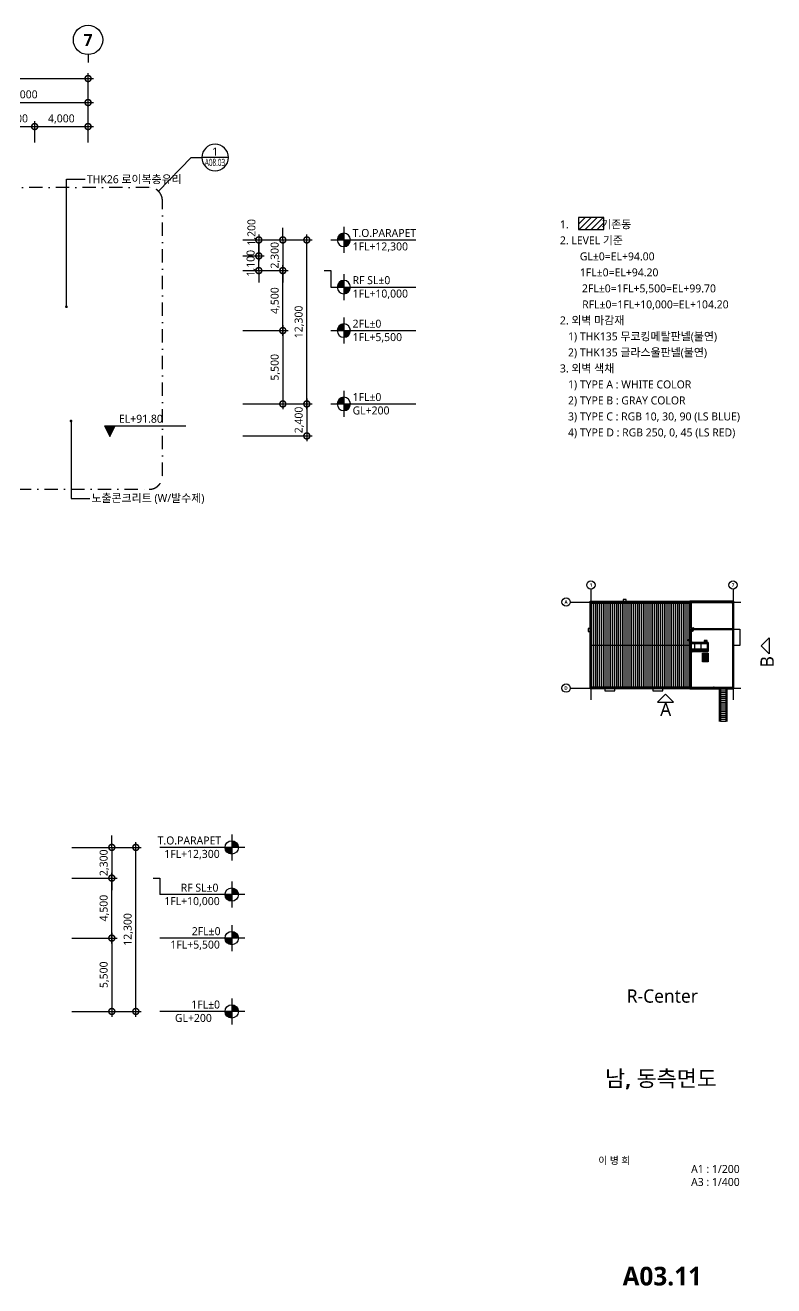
# Model space of a CAD drawing. Header units: millimetres. Extents: x 13413 to 329391, y 5875 to 100395.
# Drawn here: x 107541 to 163654, y 5875 to 100395 of the extents above; entities that cross this region are included whole.
import ezdxf
from ezdxf.enums import TextEntityAlignment as Align
from ezdxf.xclip import XClip

# ---------------------------------------------------------------- set-up
doc = ezdxf.new("R2010")
doc.units = ezdxf.units.MM
doc.header["$LTSCALE"] = 200
doc.header["$XCLIPFRAME"] = 0
for name, pattern in [('CEN-GAUN', [32.2, 30, -1, 0.2, -1]), ('DASHDOT-GAUN', [10, 5, -2.5, 0, -2.5]), ('HIDD', [1.05, 0.6, -0.45]), ('XR01-B21-EA-1-P$0$HID', [2.3, 1.5, -0.8])]:
    doc.linetypes.add(name, pattern=pattern)
doc.layers.get('DEFPOINTS').update_dxf_attribs({"color": 137})
for name, color, linetype in [('3TXT', 3, 'Continuous'), ('CAGE_LADDER', 8, 'Continuous'), ('DIM', 7, 'Continuous'), ('ELE-3', 3, 'Continuous'), ('ELE-4', 4, 'Continuous'), ('ELE-5', 5, 'Continuous'), ('ELE-6', 6, 'Continuous'), ('ELE-7', 7, 'Continuous'), ('ELE-8', 8, 'Continuous'), ('ELE-9', 9, 'Continuous'), ('HAT', 8, 'Continuous'), ('R.D', 6, 'Continuous'), ('SYM', 6, 'Continuous'), ('SYM-BUB', 3, 'Continuous'), ('SYM-LEAD', 6, 'Continuous'), ('SYM-LEVEL', 7, 'Continuous'), ('TEXT', 3, 'Continuous'), ('XR-ELEV$0$TEXT', 3, 'Continuous'), ('XR-SHEET$0$TITLE', 7, 'Continuous'), ('XR-SHEET$1$SHT', 5, 'Continuous'), ('XR-SHEET$1$TEXT', 3, 'Continuous')]:
    doc.layers.add(name, color=color, linetype=linetype)
doc.layers.add('CEN', color=1, linetype='CEN-GAUN', plot=False)
doc.styles.add('$0$스타일1', font='malgun.ttf')
doc.styles.add('XR-ELEV$0$스타일1', font='malgun.ttf')
doc.styles.add('XR-SHEET$0$굴림체(옥산)', font='malgun.ttf')
doc.styles.add('맑은고딕B', font='malgunbd.ttf')
doc.styles.add('스타일1', font='malgun.ttf')
doc.dimstyles.new('CJA', dxfattribs={"dimscale": 300, "dimtxt": 2.7, "dimasz": 1, "dimexe": 2, "dimexo": 3, "dimgap": 1, "dimtad": 1, "dimdec": 0, "dimzin": 1, "dimdsep": 46, "dimlunit": 6, "dimtxsty": '$0$스타일1', "dimblk": 'CJDOT', "dimcen": 0.09, "dimdle": 1, "dimclrd": 256, "dimclre": 256, "dimclrt": 3, "dimadec": 0, "dimazin": 0, "dimtfac": 1, "dimtdec": 0, "dimtix": 1, "dimtmove": 2, "dimatfit": 3, "dimldrblk": 'CJDOT', "dimfxl": 1, "dimtolj": 1, "dimtzin": 1, "dimarcsym": 0})
doc.dimstyles.new('DIM-QD 1', dxfattribs={"dimtxt": 3, "dimasz": 1.5, "dimexe": 1, "dimexo": 0, "dimgap": 1, "dimtad": 1, "dimdec": 3, "dimdsep": 46, "dimlunit": 6, "dimtxsty": '$0$스타일1', "dimblk1": 'ARCHTICK', "dimblk2": 'ARCHTICK', "dimsah": 1, "dimcen": 0, "dimclrd": 256, "dimclre": 256, "dimclrt": 3, "dimazin": 2, "dimtfac": 1, "dimtdec": 3, "dimtix": 1, "dimtmove": 2, "dimatfit": 3, "dimldrblk": 'ARCHTICK', "dimfxl": 1, "dimtolj": 1, "dimtzin": 0, "dimarcsym": 0})

# ---------------------------------------------------------------- blocks, each defined once
blk = doc.blocks.new('XR-SHEET$0$TITLE')
at = {"layer": 'XR-SHEET$0$TITLE', "true_color": 0x000000, "style": 'XR-SHEET$0$굴림체(옥산)'}
for tag, height, p in [('동명칭', 6, (776.77, -457.26)), ('SCALE-A1', 3, (797.5, -522)), ('SCALE-A3', 3, (797.5, -527)), ('DATA', 3, (797.5, -540))]:
    blk.add_attdef(tag, text='', height=height, dxfattribs=at).set_placement(p, align=Align.MIDDLE)
for tag, height, p in [('TITLE1', 6, (776.5, -479.4)), ('TITLE4', 6, (776.5, -484.39)), ('TITLE2', 6, (776.5, -489)), ('TITLE5', 6, (776.5, -493.99)), ('TITLE3', 6, (776.5, -498.7)), ('NAME-1', 3, (760.16, -517.5)), ('NAME-2', 3, (760.16, -526.5)), ('A0.00', 7, (776.5, -561))]:
    blk.add_attdef(tag, text='', height=height, dxfattribs=at).set_placement(p, align=Align.MIDDLE_CENTER)
blk = doc.blocks.new('_DotSmall')
at = {"color": 0, "linetype": 'ByBlock', "const_width": 0.5}
blk.add_lwpolyline([(-0.0625, 0, 1), (0.0625, 0, 1)], format="xyb", close=True, dxfattribs=at)
blk = doc.blocks.new('*D12')
at = {"layer": 'DEFPOINTS', "color": 0, "transparency": 16777216}
for p in [(112250, 96395), (41250, 90995), (112250, 90995)]:
    blk.add_point(p, dxfattribs=at)
at = {"layer": 'DIM', "color": 7, "lineweight": -2, "transparency": 16777216}
for p, q in [((41250, 91595), (41250, 96795)), ((112250, 91595), (112250, 96795)), ((40850, 96395), (112650, 96395))]:
    blk.add_line(p, q, dxfattribs=at)
at = {"layer": 'DIM', "color": 7, "lineweight": -2, "transparency": 16777216, "xscale": 900, "yscale": 900, "zscale": 900, "rotation": 180}
blk.add_blockref('_DotSmall', (41250, 96395), dxfattribs=at)
at = {"layer": 'DIM', "color": 7, "lineweight": -2, "transparency": 16777216, "xscale": 900, "yscale": 900, "zscale": 900}
blk.add_blockref('_DotSmall', (112250, 96395), dxfattribs=at)
at = {"layer": 'DIM', "color": 3, "transparency": 16777216, "insert": (75750, 96957), "char_height": 600, "attachment_point": 5, "style": '스타일1'}
blk.add_mtext('\\A1;71,000', dxfattribs=at)
blk = doc.blocks.new('CJDOT')
blk.add_line((-2, 0), (2, 0))
at = {"const_width": 0.5}
blk.add_lwpolyline([(-0.25, 0, 1), (0.25, 0, 1)], format="xyb", close=True, dxfattribs=at)
blk = doc.blocks.new('*D16')
at = {"layer": 'DEFPOINTS', "color": 0, "transparency": 16777216}
for p in [(112250, 94595), (102250, 90995), (112250, 90995)]:
    blk.add_point(p, dxfattribs=at)
at = {"layer": 'DIM', "color": 7, "lineweight": -2, "transparency": 16777216}
for p, q in [((101850, 94595), (112650, 94595)), ((102250, 91595), (102250, 94995)), ((112250, 91595), (112250, 94995))]:
    blk.add_line(p, q, dxfattribs=at)
at = {"layer": 'DIM', "color": 7, "lineweight": -2, "transparency": 16777216, "xscale": 900, "yscale": 900, "zscale": 900, "rotation": 180}
blk.add_blockref('_DotSmall', (102250, 94595), dxfattribs=at)
at = {"layer": 'DIM', "color": 7, "lineweight": -2, "transparency": 16777216, "xscale": 900, "yscale": 900, "zscale": 900}
blk.add_blockref('_DotSmall', (112250, 94595), dxfattribs=at)
at = {"layer": 'DIM', "color": 3, "transparency": 16777216, "insert": (107250, 95157), "char_height": 600, "attachment_point": 5, "style": '스타일1'}
blk.add_mtext('\\A1;10,000', dxfattribs=at)
blk = doc.blocks.new('NEW_BUB')
at = {"layer": 'SYM-BUB', "color": 6}
blk.add_line((0, 3), (0, 0), dxfattribs=at)
blk.add_circle((0, 8.5), 5.5, dxfattribs=at)
at = {"layer": 'SYM-BUB', "color": 3, "style": '맑은고딕B'}
blk.add_attdef('X', text='', height=4.5, dxfattribs=at).set_placement((0, 8.5), align=Align.MIDDLE)
blk = doc.blocks.new('*D26')
at = {"layer": 'DEFPOINTS', "color": 0, "transparency": 16777216}
for p in [(123250, 84295), (128650, 84295), (123250, 71995)]:
    blk.add_point(p, dxfattribs=at)
at = {"layer": 'DIM', "color": 7, "lineweight": -2, "transparency": 16777216}
for p, q in [((123850, 84295), (129050, 84295)), ((128650, 71595), (128650, 84695)), ((123850, 71995), (129050, 71995))]:
    blk.add_line(p, q, dxfattribs=at)
at = {"layer": 'DIM', "color": 7, "lineweight": -2, "transparency": 16777216, "xscale": 900, "yscale": 900, "zscale": 900}
for p, rotation in [((128650, 84295), 90), ((128650, 71995), 270)]:
    blk.add_blockref('_DotSmall', p, dxfattribs=dict(at, rotation=rotation))
at = {"layer": 'DIM', "color": 3, "transparency": 16777216, "insert": (128088, 78145), "char_height": 600, "attachment_point": 5, "rotation": 90, "style": '$0$스타일1'}
blk.add_mtext('\\A1;12,300', dxfattribs=at)
blk = doc.blocks.new('*D27')
at = {"layer": 'DEFPOINTS', "color": 0, "transparency": 16777216}
for p in [(123250, 77495), (123250, 71995), (126850, 71995)]:
    blk.add_point(p, dxfattribs=at)
at = {"layer": 'DIM', "color": 7, "lineweight": -2, "transparency": 16777216}
for p, q in [((126850, 77895), (126850, 71595)), ((123850, 77495), (127250, 77495)), ((123850, 71995), (127250, 71995))]:
    blk.add_line(p, q, dxfattribs=at)
at = {"layer": 'DIM', "color": 7, "lineweight": -2, "transparency": 16777216, "xscale": 900, "yscale": 900, "zscale": 900}
for p, rotation in [((126850, 77495), 90), ((126850, 71995), 270)]:
    blk.add_blockref('_DotSmall', p, dxfattribs=dict(at, rotation=rotation))
at = {"layer": 'DIM', "color": 3, "transparency": 16777216, "insert": (126290, 74745), "char_height": 600, "attachment_point": 5, "rotation": 90, "style": '$0$스타일1'}
blk.add_mtext('\\A1;5,500', dxfattribs=at)
blk = doc.blocks.new('*D28')
at = {"layer": 'DEFPOINTS', "color": 0, "transparency": 16777216}
for p in [(123250, 81995), (126850, 81995), (123250, 77495)]:
    blk.add_point(p, dxfattribs=at)
at = {"layer": 'DIM', "color": 7, "lineweight": -2, "transparency": 16777216}
for p, q in [((126850, 77095), (126850, 82395)), ((123850, 81995), (127250, 81995)), ((123850, 77495), (127250, 77495))]:
    blk.add_line(p, q, dxfattribs=at)
at = {"layer": 'DIM', "color": 7, "lineweight": -2, "transparency": 16777216, "xscale": 900, "yscale": 900, "zscale": 900}
for p, rotation in [((126850, 81995), 90), ((126850, 77495), 270)]:
    blk.add_blockref('_DotSmall', p, dxfattribs=dict(at, rotation=rotation))
at = {"layer": 'DIM', "color": 3, "transparency": 16777216, "insert": (126290, 79745), "char_height": 600, "attachment_point": 5, "rotation": 90, "style": '$0$스타일1'}
blk.add_mtext('\\A1;4,500', dxfattribs=at)
blk = doc.blocks.new('*D29')
at = {"layer": 'DEFPOINTS', "color": 0, "transparency": 16777216}
for p in [(123250, 71995), (123250, 69595), (128650, 69595)]:
    blk.add_point(p, dxfattribs=at)
at = {"layer": 'DIM', "color": 7, "lineweight": -2, "transparency": 16777216}
for p, q in [((123850, 71995), (129050, 71995)), ((128650, 72395), (128650, 69195)), ((123850, 69595), (129050, 69595))]:
    blk.add_line(p, q, dxfattribs=at)
at = {"layer": 'DIM', "color": 7, "lineweight": -2, "transparency": 16777216, "xscale": 900, "yscale": 900, "zscale": 900}
for p, rotation in [((128650, 71995), 90), ((128650, 69595), 270)]:
    blk.add_blockref('_DotSmall', p, dxfattribs=dict(at, rotation=rotation))
at = {"layer": 'DIM', "color": 3, "transparency": 16777216, "insert": (128090, 70795), "char_height": 600, "attachment_point": 5, "rotation": 90, "style": '$0$스타일1'}
blk.add_mtext('\\A1;2,400', dxfattribs=at)
blk = doc.blocks.new('*D30')
at = {"layer": 'DEFPOINTS', "color": 0, "transparency": 16777216}
for p in [(123250, 84295), (123250, 83095), (125050, 83095)]:
    blk.add_point(p, dxfattribs=at)
at = {"layer": 'DIM', "color": 7, "lineweight": -2, "transparency": 16777216}
for p, q in [((123850, 84295), (125450, 84295)), ((125050, 84695), (125050, 82695)), ((123850, 83095), (125450, 83095))]:
    blk.add_line(p, q, dxfattribs=at)
at = {"layer": 'DIM', "color": 7, "lineweight": -2, "transparency": 16777216, "xscale": 900, "yscale": 900, "zscale": 900}
for p, rotation in [((125050, 84295), 90), ((125050, 83095), 270)]:
    blk.add_blockref('_DotSmall', p, dxfattribs=dict(at, rotation=rotation))
at = {"layer": 'DIM', "color": 3, "transparency": 16777216, "insert": (124550, 84864), "char_height": 600, "attachment_point": 5, "rotation": 90, "style": '$0$스타일1'}
blk.add_mtext('\\A1;1,200', dxfattribs=at)
blk = doc.blocks.new('LEVEL1')
at = {"layer": 'SYM-LEVEL'}
h = blk.add_hatch(color=6, dxfattribs=at)
edge = h.paths.add_edge_path()
edge.add_ellipse((4.87, 0), major_axis=(1.77, 1.77), ratio=1, start_angle=405, end_angle=495)
edge.add_line((2.37, 0), (4.87, 0))
edge.add_line((4.87, 0), (4.87, 2.5))
edge = h.paths.add_edge_path()
edge.add_ellipse((4.87, 0), major_axis=(1.77, 1.77), ratio=1, start_angle=225, end_angle=315)
edge.add_line((7.37, 0), (4.87, 0))
edge.add_line((4.87, 0), (4.87, -2.5))
at = {"layer": 'SYM-LEVEL', "color": 6}
for p, q in [((4.87, 4.87), (4.87, -4.87)), ((0, 0), (9.74, 0)), ((9.07, 0), (31.8, 0))]:
    blk.add_line(p, q, dxfattribs=at)
blk.add_ellipse((4.87, 0), major_axis=(1.77, 1.77), ratio=1, start_param=5.497787, end_param=11.780972, dxfattribs=at)
at = {"layer": 'SYM-LEVEL', "color": 3, "style": '스타일1'}
for tag, p in [('1층-바닥마감', (8.16, 1.11)), ('EL-+100', (8.16, -3.93))]:
    blk.add_attdef(tag, p, '', height=3, dxfattribs=at)
blk = doc.blocks.new('_ARCHTICK')
at = {"color": 0, "linetype": 'ByBlock', "const_width": 0.15}
blk.add_lwpolyline([(-0.5, -0.5), (0.5, 0.5)], dxfattribs=at)
blk = doc.blocks.new('LEVEL2')
at = {"layer": 'SYM-LEVEL'}
blk.add_hatch(color=6, dxfattribs=at).paths.add_polyline_path([(2, 4), (-2, 4), (0, 0)])
at = {"layer": 'SYM-LEVEL', "color": 6}
for p, q in [((-2, 4), (6.35, 4)), ((-2, 4), (0, 0)), ((0, 0), (2, 4)), ((5.68, 4), (28.41, 4))]:
    blk.add_line(p, q, dxfattribs=at)
at = {"layer": 'SYM-LEVEL', "color": 3, "style": '스타일1'}
for tag, p in [('1층-바닥마감', (3.37, 5.11)), ('EL-+100', (3.37, 0.07))]:
    blk.add_attdef(tag, p, '', height=3, dxfattribs=at)
blk = doc.blocks.new('*D51')
at = {"layer": 'DEFPOINTS', "color": 0, "transparency": 16777216}
for p in [(110432, 38744), (115832, 38744), (110432, 26444)]:
    blk.add_point(p, dxfattribs=at)
at = {"layer": 'DIM', "color": 7, "lineweight": -2, "transparency": 16777216}
for p, q in [((115832, 26044), (115832, 39144)), ((111032, 38744), (116232, 38744)), ((111032, 26444), (116232, 26444))]:
    blk.add_line(p, q, dxfattribs=at)
at = {"layer": 'DIM', "color": 7, "lineweight": -2, "transparency": 16777216, "xscale": 900, "yscale": 900, "zscale": 900}
for p, rotation in [((115832, 38744), 90), ((115832, 26444), 270)]:
    blk.add_blockref('_DotSmall', p, dxfattribs=dict(at, rotation=rotation))
at = {"layer": 'DIM', "color": 3, "transparency": 16777216, "insert": (115270, 32594), "char_height": 600, "attachment_point": 5, "rotation": 90, "style": '$0$스타일1'}
blk.add_mtext('\\A1;12,300', dxfattribs=at)
blk = doc.blocks.new('*D52')
at = {"layer": 'DEFPOINTS', "color": 0, "transparency": 16777216}
for p in [(110432, 31944), (110432, 26444), (114032, 26444)]:
    blk.add_point(p, dxfattribs=at)
at = {"layer": 'DIM', "color": 7, "lineweight": -2, "transparency": 16777216}
for p, q in [((114032, 32344), (114032, 26044)), ((111032, 31944), (114432, 31944)), ((111032, 26444), (114432, 26444))]:
    blk.add_line(p, q, dxfattribs=at)
at = {"layer": 'DIM', "color": 7, "lineweight": -2, "transparency": 16777216, "xscale": 900, "yscale": 900, "zscale": 900}
for p, rotation in [((114032, 31944), 90), ((114032, 26444), 270)]:
    blk.add_blockref('_DotSmall', p, dxfattribs=dict(at, rotation=rotation))
at = {"layer": 'DIM', "color": 3, "transparency": 16777216, "insert": (113472, 29194), "char_height": 600, "attachment_point": 5, "rotation": 90, "style": '$0$스타일1'}
blk.add_mtext('\\A1;5,500', dxfattribs=at)
blk = doc.blocks.new('*D53')
at = {"layer": 'DEFPOINTS', "color": 0, "transparency": 16777216}
for p in [(110432, 36444), (114032, 36444), (110432, 31944)]:
    blk.add_point(p, dxfattribs=at)
at = {"layer": 'DIM', "color": 7, "lineweight": -2, "transparency": 16777216}
for p, q in [((111032, 36444), (114432, 36444)), ((114032, 31544), (114032, 36844)), ((111032, 31944), (114432, 31944))]:
    blk.add_line(p, q, dxfattribs=at)
at = {"layer": 'DIM', "color": 7, "lineweight": -2, "transparency": 16777216, "xscale": 900, "yscale": 900, "zscale": 900}
for p, rotation in [((114032, 36444), 90), ((114032, 31944), 270)]:
    blk.add_blockref('_DotSmall', p, dxfattribs=dict(at, rotation=rotation))
at = {"layer": 'DIM', "color": 3, "transparency": 16777216, "insert": (113472, 34194), "char_height": 600, "attachment_point": 5, "rotation": 90, "style": '$0$스타일1'}
blk.add_mtext('\\A1;4,500', dxfattribs=at)
blk = doc.blocks.new('*D54')
at = {"layer": 'DEFPOINTS', "color": 0, "transparency": 16777216}
for p in [(110432, 38744), (110432, 36444), (114032, 36444)]:
    blk.add_point(p, dxfattribs=at)
at = {"layer": 'DIM', "color": 7, "lineweight": -2, "transparency": 16777216}
for p, q in [((114032, 38744), (114032, 39644)), ((111032, 38744), (114432, 38744)), ((114032, 38744), (114032, 36444)), ((111032, 36444), (114432, 36444)), ((114032, 36444), (114032, 35544))]:
    blk.add_line(p, q, dxfattribs=at)
at = {"layer": 'DIM', "color": 7, "lineweight": -2, "transparency": 16777216, "xscale": 900, "yscale": 900, "zscale": 900}
for p, rotation in [((114032, 38744), 270), ((114032, 36444), 90)]:
    blk.add_blockref('_DotSmall', p, dxfattribs=dict(at, rotation=rotation))
at = {"layer": 'DIM', "color": 3, "transparency": 16777216, "insert": (113472, 37594), "char_height": 600, "attachment_point": 5, "rotation": 90, "style": '$0$스타일1'}
blk.add_mtext('\\A1;2,300', dxfattribs=at)
blk = doc.blocks.new('*D65')
at = {"layer": 'DEFPOINTS', "color": 0, "transparency": 16777216}
for p in [(123250, 84295), (123250, 81995), (126850, 81995)]:
    blk.add_point(p, dxfattribs=at)
at = {"layer": 'DIM', "color": 7, "lineweight": -2, "transparency": 16777216}
for p, q in [((126850, 84295), (126850, 85195)), ((123850, 84295), (127250, 84295)), ((126850, 84295), (126850, 81995)), ((123850, 81995), (127250, 81995)), ((126850, 81995), (126850, 81095))]:
    blk.add_line(p, q, dxfattribs=at)
at = {"layer": 'DIM', "color": 7, "lineweight": -2, "transparency": 16777216, "xscale": 900, "yscale": 900, "zscale": 900}
for p, rotation in [((126850, 84295), 270), ((126850, 81995), 90)]:
    blk.add_blockref('_DotSmall', p, dxfattribs=dict(at, rotation=rotation))
at = {"layer": 'DIM', "color": 3, "transparency": 16777216, "insert": (126290, 83145), "char_height": 600, "attachment_point": 5, "rotation": 90, "style": '$0$스타일1'}
blk.add_mtext('\\A1;2,300', dxfattribs=at)
blk = doc.blocks.new('*D66')
at = {"layer": 'DEFPOINTS', "color": 0, "transparency": 16777216}
for p in [(123250, 83095), (125050, 83095), (123250, 81995)]:
    blk.add_point(p, dxfattribs=at)
at = {"layer": 'DIM', "color": 7, "lineweight": -2, "transparency": 16777216}
for p, q in [((125050, 83095), (125050, 83995)), ((123850, 83095), (125450, 83095)), ((125050, 81995), (125050, 83095)), ((123850, 81995), (125450, 81995)), ((125050, 81995), (125050, 81095))]:
    blk.add_line(p, q, dxfattribs=at)
at = {"layer": 'DIM', "color": 7, "lineweight": -2, "transparency": 16777216, "xscale": 900, "yscale": 900, "zscale": 900}
for p, rotation in [((125050, 83095), 270), ((125050, 81995), 90)]:
    blk.add_blockref('_DotSmall', p, dxfattribs=dict(at, rotation=rotation))
at = {"layer": 'DIM', "color": 3, "transparency": 16777216, "insert": (124488, 82545), "char_height": 600, "attachment_point": 5, "rotation": 90, "style": '$0$스타일1'}
blk.add_mtext('\\A1;1,100', dxfattribs=at)
blk = doc.blocks.new('CAGE_RADDER')
at = {"layer": 'CAGE_LADDER'}
h = blk.add_hatch(dxfattribs=at)
h.set_pattern_fill('GRATE', color=256, scale=100, angle=90, style=0)
h.set_pattern_definition([(90, (814.94, 130.295), (-79.375, -2e-14), []), (180, (814.94, 130.3), (5e-14, -317.5), [])])
h.paths.add_polyline_path([(0, -382), (0, 326), (500, 326), (500, -382)])
for p, q in [((-801, 258), (-802, 263)), ((-761, 270), (-763, 276)), ((-118, 278), (-693, 278)), ((-118, 272), (-693, 272)), ((-526, 278), (-526, 283)), ((-526, 283), (-485, 283)), ((-485, 283), (-485, 278)), ((-157, 272), (-157, -322)), ((-141, 272), (-141, -322)), ((-118, 278), (-118, 272)), ((610, 326), (-97, 326)), ((-97, 326), (-97, 272)), ((610, 272), (-97, 272)), ((0, 214), (0, 268)), ((0, 268), (0, 214)), ((610, 326), (610, 272)), ((-995, -5), (-1001, -5)), ((-995, -46), (-1001, -46)), ((-801, -308), (-802, -314)), ((-761, -321), (-763, -326)), ((-118, -322), (-693, -322)), ((-688, -328), (-693, -328)), ((-626, -328), (-688, -328)), ((-626, -328), (-118, -328)), ((-526, -334), (-526, -328)), ((-485, -334), (-526, -334)), ((-485, -328), (-485, -334)), ((-118, -328), (-118, -322)), ((610, -328), (-97, -328)), ((-97, -382), (-97, -328)), ((610, -382), (-97, -382)), ((0, -268), (0, -214)), ((0, -214), (0, -268)), ((610, -382), (610, -328))]:
    blk.add_line(p, q, dxfattribs=at)
at = {"layer": 'CAGE_LADDER', "linetype": 'XR01-B21-EA-1-P$0$HID'}
for p, q in [((610, 277), (-97, 277)), ((610, -334), (-97, -334))]:
    blk.add_line(p, q, dxfattribs=at)
at = {"layer": 'CAGE_LADDER'}
for points in [[(-97, 278), (-97, 330), (-99, 330, 0.4142136), (-102, 326), (-102, 290, -0.4142136), (-109, 283), (-198, 283, 0.4142136), (-201, 280), (-201, 278)], [(-97, -328), (-97, -380), (-99, -380, -0.4142136), (-102, -377), (-102, -340, 0.4142136), (-109, -334), (-198, -334, -0.4142136), (-201, -331), (-201, -328)]]:
    blk.add_lwpolyline(points, format="xyb", close=True, dxfattribs=at)
blk.add_lwpolyline([(500, 326), (0, 326), (0, -382), (500, -382)], close=True, dxfattribs=at)
for centre, radius, start, end in [((-693, -25), 303, 89.984191, 269.984191), ((-693, -25), 297, 89.984191, 269.984191), ((-686, -39), 324, 103.699797, 111.040763), ((-678, -25), 323, 176.324674, 183.675326), ((-686, -11), 324, 248.959237, 256.300203)]:
    blk.add_arc(centre, radius, start, end, dxfattribs=at)
blk = doc.blocks.new('%%P150RD')
at = {"layer": 'R.D', "color": 1}
for p, q in [((-175, 0), (175, 0)), ((0, 175), (0, -175))]:
    blk.add_line(p, q, dxfattribs=at)
at = {"layer": 'R.D'}
blk.add_circle((0, 0), 75, dxfattribs=at)
blk = doc.blocks.new('A$C34F20437')
at = {"layer": 'CEN'}
for points in [[(-150, 0), (150, 0)], [(0, -150), (0, 150)]]:
    blk.add_lwpolyline(points, dxfattribs=at)
at = {"layer": 'ELE-7'}
blk.add_circle((0, 0), 37.5, dxfattribs=at)
at = {"layer": 'ELE-8'}
blk.add_circle((0, 0), 87.5, dxfattribs=at)
blk = doc.blocks.new('xr-key')
at = {"layer": 'HAT'}
h = blk.add_hatch(dxfattribs=at)
h.set_pattern_fill('LINE', color=251, scale=300, angle=90)
h.set_pattern_definition([(90, (-383837.6, -452418.9), (-952.5, 6e-14), [])])
h.paths.add_polyline_path([(22700, 31500), (9400, 31500), (9400, 23000), (22700, 23000)])
h.paths.add_polyline_path([(34200, 31500), (22700, 31500), (22700, 23000), (34200, 23000)])
h.paths.add_polyline_path([(45700, 31500), (34200, 31500), (34200, 23000), (45700, 23000)])
h.paths.add_polyline_path([(58700, 31500), (45700, 31500), (45700, 23000), (58700, 23000)])
h.paths.add_polyline_path([(22700, 40000), (9400, 40000), (9400, 31500), (22700, 31500)])
h.paths.add_polyline_path([(34200, 40000), (22700, 40000), (22700, 31500), (34200, 31500)])
h.paths.add_polyline_path([(45700, 40000), (34200, 40000), (34200, 31500), (45700, 31500)])
h.paths.add_polyline_path([(58700, 40000), (45700, 40000), (45700, 31500), (58700, 31500)])
h.paths.add_polyline_path([(22700, 52350), (9400, 52350), (9400, 40000), (22700, 40000)])
h.paths.add_polyline_path([(58700, 52350), (45700, 52350), (45700, 40000), (58700, 40000)])
h.paths.add_polyline_path([(45700, 52350), (34200, 52350), (34200, 40000), (45700, 40000)])
h.paths.add_polyline_path([(34200, 52350), (22700, 52350), (22700, 40000), (34200, 40000)])
h.paths.add_polyline_path([(22700, 10650), (34200, 10650), (34200, 23000), (22700, 23000)])
h.paths.add_polyline_path([(9400, 10650), (22700, 10650), (22700, 23000), (9400, 23000)])
h.paths.add_polyline_path([(45700, 10650), (58700, 10650), (58700, 23000), (45700, 23000)])
h.paths.add_polyline_path([(34200, 10650), (45700, 10650), (45700, 23000), (34200, 23000)])
h = blk.add_hatch(dxfattribs=at)
h.set_pattern_fill('ANSI37', color=251, scale=1000, angle=45)
h.set_pattern_definition([(90, (67300, 30512.5), (-3175, 0), []), (180, (67300, 30512.5), (-2e-13, -3175), [])])
h.paths.add_polyline_path([(59400, 28700), (67300, 28700), (67300, 32325), (59400, 32325)])
h = blk.add_hatch(dxfattribs=at)
h.set_pattern_fill('_USER', color=251, scale=500, angle=-90, pattern_type=0)
h.set_pattern_definition([(270, (67350, 33825), (500, -9e-14), [])])
h.paths.add_polyline_path([(67350, 33825), (67350, 32825), (65850, 32825), (65850, 33825)])
h = blk.add_hatch(dxfattribs=at)
h.set_pattern_fill('_USER', color=251, scale=200, pattern_type=0)
h.set_pattern_definition([(0, (-536900, -32900), (0, 200), [])])
h.paths.add_polyline_path([(67600, 27175), (67600, 23300), (65200, 23300), (65200, 27175)])
h = blk.add_hatch(dxfattribs=at)
h.set_pattern_fill('_USER', color=251, scale=950, pattern_type=0)
h.set_pattern_definition([(0, (-368700, -32900), (0, 950), [])])
h.paths.add_polyline_path([(74000, 9565), (74000, -18460), (76700, -18460), (76700, 9565)])
at = {"layer": 'ELE-3', "color": 251}
for p, q in [((59200, 52800), (59200, 39825)), ((59200, 39215), (59200, 32825)), ((59200, 28200), (59200, 10200))]:
    blk.add_line(p, q, dxfattribs=at)
blk.add_lwpolyline([(58700, 9565), (80635, 9565), (80635, 53435), (58700, 53435)], close=True, dxfattribs=at)
for points in [[(59200, 52800), (80000, 52800), (80000, 39825)], [(58700, 39215), (80635, 39215)], [(59200, 39825), (80000, 39825)], [(80000, 39215), (80000, 10200), (59200, 10200)]]:
    blk.add_lwpolyline(points, dxfattribs=at)
at = {"layer": 'ELE-4', "color": 251}
blk.add_line((9400, 31500), (58700, 31500), dxfattribs=at)
for points in [[(58700, 9565), (8765, 9565), (8765, 53435), (58700, 53435)], [(58700, 10200), (9400, 10200), (9400, 52800), (58700, 52800)]]:
    blk.add_lwpolyline(points, dxfattribs=at)
for points in [[(58900, 32825), (67800, 32825), (67800, 28200), (58900, 28200)], [(59400, 32325), (67300, 32325), (67300, 28700), (59400, 28700)], [(67600, 27175), (67600, 23300), (65200, 23300), (65200, 27175)]]:
    blk.add_lwpolyline(points, close=True, dxfattribs=at)
at = {"layer": 'ELE-5', "color": 251}
for p, q in [((9400, 52350), (58700, 52350)), ((9400, 10650), (58700, 10650)), ((74000, 9565), (74000, -18460))]:
    blk.add_line(p, q, dxfattribs=at)
at = {"layer": 'ELE-6', "color": 251}
for p, q in [((73200, 9565), (73200, -18460)), ((73700, 9565), (73700, -18460)), ((76700, -18460), (76700, 9565)), ((77200, -18460), (77200, 9565))]:
    blk.add_line(p, q, dxfattribs=at)
blk.add_lwpolyline([(66100, 32825), (58900, 32825), (58900, 28200), (67800, 28200), (67800, 32825), (67100, 32825)], dxfattribs=at)
at = {"layer": 'ELE-7', "color": 251}
blk.add_lwpolyline([(67350, 32825), (67350, 33825), (65850, 33825), (65850, 32825)], dxfattribs=at)
at = {"layer": 'ELE-8', "color": 251}
for points in [[(26850, 53435), (26850, 54335), (25350, 54335), (25350, 53435)], [(8765, 39750), (7865, 39750), (7865, 38250), (8765, 38250)], [(80635, 39400), (83635, 39400), (83635, 31200), (80615, 31200)], [(16100, 9565), (16100, 8665), (21100, 8665), (21100, 9565)], [(40100, 9565), (40100, 8665), (45100, 8665), (45100, 9565)]]:
    blk.add_lwpolyline(points, dxfattribs=at)
at = {"layer": 'ELE-8', "color": 251, "linetype": 'HIDD'}
for points in [[(59581, 32200), (59581, 33000)], [(59656, 32200), (59656, 33000)], [(59581, 28825), (59581, 28025)], [(59656, 28825), (59656, 28025)]]:
    blk.add_lwpolyline(points, dxfattribs=at)
at = {"layer": 'ELE-8', "color": 251}
blk.add_lwpolyline([(67850, 27425), (67850, 23050), (64950, 23050), (64950, 27425)], close=True, dxfattribs=at)
at = {"layer": 'HAT', "color": 251}
for p, q in [((9200, 58258), (9200, 4115)), ((80200, 58258), (80200, 4115)), ((0, 53000), (84150, 53000)), ((0, 10000), (84150, 10000))]:
    blk.add_line(p, q, dxfattribs=at)
at = {"layer": 'CAGE_LADDER', "color": 251, "rotation": 90}
blk.add_blockref('CAGE_RADDER', (60026, 39455), dxfattribs=at)
at = {"layer": 'CAGE_LADDER', "color": 251}
blk.add_blockref('CAGE_RADDER', (58700, 33982), dxfattribs=at)
at = {"layer": 'ELE-9', "color": 251, "xscale": -1, "rotation": 90}
for p in [(59618, 33000), (59618, 32200)]:
    blk.add_blockref('A$C34F20437', p, dxfattribs=at)
at = {"layer": 'ELE-9', "color": 251, "rotation": 90}
for p in [(59618, 28825), (59618, 28025)]:
    blk.add_blockref('A$C34F20437', p, dxfattribs=at)
at = {"layer": 'R.D', "color": 251, "xscale": -0.6666666666666666, "yscale": 0.6666666666666666, "zscale": 0.6666666666666666}
for p in [(9700, 52600), (20700, 52600), (32700, 52600), (44700, 52600), (51700, 52600), (58200, 52600), (59500, 52600), (70600, 52600), (79700, 52600), (59500, 38715), (9700, 10400), (20700, 10400), (32700, 10400), (44700, 10400), (51700, 10400), (58200, 10400), (59500, 10500), (70600, 10500), (73850, 8050)]:
    blk.add_blockref('%%P150RD', p, dxfattribs=at)
at = {"layer": 'SYM-BUB', "xscale": 380.952380952381, "yscale": 380.952380952381, "zscale": 380.952380952381}
for p, values in [((9200, 58258), {'X': '1'}), ((80200, 58258), {'X': '7'})]:
    blk.add_blockref('NEW_BUB', p, dxfattribs=at).add_auto_attribs(values)
at = {"layer": 'SYM-BUB'}
ref = blk.add_blockref('NEW_BUB', (0, 53000), dxfattribs=dict(at, xscale=380.952380952381, yscale=380.952380952381, zscale=380.952380952381, rotation=90))
ref.add_attrib('X', 'A', dxfattribs={"color": 3, "height": 1667, "style": '맑은고딕B'}).set_placement((-3238, 53000), align=Align.MIDDLE)
ref = blk.add_blockref('NEW_BUB', (0, 10000), dxfattribs=dict(at, xscale=380.952380952381, yscale=380.952380952381, zscale=380.952380952381, rotation=90))
ref.add_attrib('X', 'D', dxfattribs={"color": 3, "height": 1667, "style": '맑은고딕B'}).set_placement((-3238, 10000), align=Align.MIDDLE)
blk = doc.blocks.new('DET1')
at = {"layer": 'SYM', "color": 6}
blk.add_line((0, 0), (10, 0), dxfattribs=at)
blk.add_circle((5, 0), 5, dxfattribs=at)
at = {"layer": 'SYM', "color": 3, "style": '스타일1'}
blk.add_attdef('1', text='', height=3, dxfattribs=at).set_placement((5, 2.25), align=Align.MIDDLE)
at = {"layer": 'SYM', "color": 3, "style": '스타일1', "width": 0.84071}
blk.add_attdef('A2.01', text='', height=2.7, dxfattribs=at).set_placement((1.24, -3.19), (9.23, -3.19), align=Align.FIT)
blk = doc.blocks.new('*D95')
at = {"layer": 'DEFPOINTS', "color": 0, "transparency": 16777216}
for p in [(108250, 92795), (105250, 90995), (108250, 90995)]:
    blk.add_point(p, dxfattribs=at)
at = {"layer": 'DIM', "color": 7, "lineweight": -2, "transparency": 16777216}
for p, q in [((104850, 92795), (108650, 92795)), ((105250, 91595), (105250, 93195)), ((108250, 91595), (108250, 93195))]:
    blk.add_line(p, q, dxfattribs=at)
at = {"layer": 'DIM', "color": 7, "lineweight": -2, "transparency": 16777216, "xscale": 900, "yscale": 900, "zscale": 900, "rotation": 180}
blk.add_blockref('_DotSmall', (105250, 92795), dxfattribs=at)
at = {"layer": 'DIM', "color": 7, "lineweight": -2, "transparency": 16777216, "xscale": 900, "yscale": 900, "zscale": 900}
blk.add_blockref('_DotSmall', (108250, 92795), dxfattribs=at)
at = {"layer": 'DIM', "color": 3, "transparency": 16777216, "insert": (106750, 93355), "char_height": 600, "attachment_point": 5, "style": '스타일1'}
blk.add_mtext('\\A1;3,000', dxfattribs=at)
blk = doc.blocks.new('*D97')
at = {"layer": 'DEFPOINTS', "color": 0, "transparency": 16777216}
for p in [(112250, 92795), (108250, 90995), (112250, 90995)]:
    blk.add_point(p, dxfattribs=at)
at = {"layer": 'DIM', "color": 7, "lineweight": -2, "transparency": 16777216}
for p, q in [((107850, 92795), (112650, 92795)), ((108250, 91595), (108250, 93195)), ((112250, 91595), (112250, 93195))]:
    blk.add_line(p, q, dxfattribs=at)
at = {"layer": 'DIM', "color": 7, "lineweight": -2, "transparency": 16777216, "xscale": 900, "yscale": 900, "zscale": 900, "rotation": 180}
blk.add_blockref('_DotSmall', (108250, 92795), dxfattribs=at)
at = {"layer": 'DIM', "color": 7, "lineweight": -2, "transparency": 16777216, "xscale": 900, "yscale": 900, "zscale": 900}
blk.add_blockref('_DotSmall', (112250, 92795), dxfattribs=at)
at = {"layer": 'DIM', "color": 3, "transparency": 16777216, "insert": (110250, 93355), "char_height": 600, "attachment_point": 5, "style": '스타일1'}
blk.add_mtext('\\A1;4,000', dxfattribs=at)

msp = doc.modelspace()

# ---------------------------------------------------------------- hatches: boundary and pattern name
at = {"layer": 'HAT'}
h = msp.add_hatch(dxfattribs=at)
h.set_pattern_fill('ANSI31', color=256, scale=100)
h.set_pattern_definition([(45, (-657.73, 17.5), (-224.5064, 224.5064), [])])
h.paths.add_polyline_path([(149004.2, 85977.5), (149004.2, 85088.8), (150902, 85088.8), (150902, 85977.5)])

# ---------------------------------------------------------------- linework, layer by layer
at = {"layer": 'HAT', "color": 6}
msp.add_lwpolyline([(149004.2, 85088.8), (150902, 85088.8), (150902, 85977.5), (149004.2, 85977.5)], close=True, dxfattribs=at)
at = {"layer": 'SYM', "color": 6}
msp.add_lwpolyline([(117524, 87953.2), (119976.3, 90474.7), (120776.3, 90474.7)], dxfattribs=at)
at = {"layer": 'SYM', "color": 3, "linetype": 'DASHDOT-GAUN'}
msp.add_lwpolyline([(100993.4, 65594.9), (116826.8, 65594.9, 0.4142136), (117826.8, 66594.9), (117826.8, 87236.3, 0.4142136), (116826.8, 88236.3), (100993.4, 88236.3, 0.4142136), (99993.4, 87236.3), (99993.4, 66594.9, 0.4142136)], format="xyb", close=True, dxfattribs=at)
at = {"layer": 'SYM'}
for points in [[(162712.4, 53865.1), (163312.4, 54465.1), (163312.4, 53265.1), (162712.4, 53865.1)], [(155535.8, 50225.8), (154935.8, 49625.8), (156135.8, 49625.8), (155535.8, 50225.8)]]:
    msp.add_lwpolyline(points, dxfattribs=at)
at = {"layer": 'SYM-LEAD'}
for points in [[(129950, 81994.9), (130450, 81994.9), (130450, 80757.9), (131218, 80757.9)], [(117132.3, 36443.6), (117632.3, 36443.6), (117632.3, 35206.6)]]:
    msp.add_lwpolyline(points, dxfattribs=at)

# ---------------------------------------------------------------- block references
ref = msp.add_blockref('DET1', (122776.3, 90474.7), dxfattribs=dict(xscale=-200.0000000000001, yscale=200.0000000000001, zscale=200.0000000000001))
ref.add_attrib('A2.01', 'A08.03', dxfattribs={"layer": 'SYM', "color": 3, "height": 540, "style": '스타일1', "width": 0.658498}).set_placement((121003.6, 89836.7), (122527.4, 89836.7), align=Align.FIT)
ref.add_attrib('1', '1', dxfattribs={"layer": 'SYM', "color": 3, "height": 600, "style": '스타일1'}).set_placement((121776.3, 90924.7), align=Align.MIDDLE)
ref = msp.add_blockref('xr-key', (148568.6, 49194.6), dxfattribs=dict(xscale=0.15, yscale=0.15, zscale=0.15))
XClip(ref).set_block_clipping_path([(-12457.5253566643, -6646.1549308344), (102209.1413113233, 68036.1980107356)])
at = {"layer": 'SYM-BUB', "xscale": 200.0000000000001, "yscale": 200.0000000000001, "zscale": 200.0000000000001}
msp.add_blockref('NEW_BUB', (112250, 97594.9), dxfattribs=at).add_auto_attribs({'X': '7'})
at = {"layer": 'SYM-LEVEL', "xscale": 200.000000000167, "yscale": 200.000000000167, "zscale": 200.000000000167}
for p, values in [((130450, 84294.9), {'EL-+100': '1FL+12,300', '1층-바닥마감': 'T.O.PARAPET'}), ((130450, 80757.9), {'EL-+100': '1FL+10,000', '1층-바닥마감': 'RF SL±0'}), ((130450, 77494.9), {'EL-+100': '1FL+5,500', '1층-바닥마감': '2FL±0'}), ((130450, 71994.9), {'EL-+100': 'GL+200', '1층-바닥마감': '1FL±0'})]:
    msp.add_blockref('LEVEL1', p, dxfattribs=at).add_auto_attribs(values)
at = {"layer": 'SYM-LEVEL'}
ref = msp.add_blockref('LEVEL2', (113894.7, 69564.9), dxfattribs=dict(at, xscale=200.000000000167, yscale=200.000000000167, zscale=200.000000000167))
ref.add_attrib('1층-바닥마감', 'EL+91.80', (114568.9, 70586), dxfattribs={"color": 3, "height": 600, "style": '스타일1'})
ref = msp.add_blockref('LEVEL1', (123992.5, 38743.6), dxfattribs=dict(at, xscale=-200.000000000167, yscale=200.000000000167, zscale=200.000000000167))
ref.add_attrib('EL-+100', '1FL+12,300', (117965.8, 37958), dxfattribs={"color": 3, "height": 600, "style": '스타일1'})
ref.add_attrib('1층-바닥마감', 'T.O.PARAPET', (117464.8, 38964.7), dxfattribs={"color": 3, "height": 600, "style": '스타일1'})
ref = msp.add_blockref('LEVEL1', (123992.5, 35206.6), dxfattribs=dict(at, xscale=-200.000000000167, yscale=200.000000000167, zscale=200.000000000167))
ref.add_attrib('EL-+100', '1FL+10,000', (117965.8, 34421), dxfattribs={"color": 3, "height": 600, "style": '스타일1'})
ref.add_attrib('1층-바닥마감', 'RF SL±0', (119199.6, 35427.7), dxfattribs={"color": 3, "height": 600, "style": '스타일1'})
ref = msp.add_blockref('LEVEL1', (123992.5, 31943.6), dxfattribs=dict(at, xscale=-200.000000000167, yscale=200.000000000167, zscale=200.000000000167))
ref.add_attrib('EL-+100', '1FL+5,500', (118425.6, 31158), dxfattribs={"color": 3, "height": 600, "style": '스타일1'})
ref.add_attrib('1층-바닥마감', '2FL±0', (120028.7, 32164.7), dxfattribs={"color": 3, "height": 600, "style": '스타일1'})
ref = msp.add_blockref('LEVEL1', (123992.5, 26443.6), dxfattribs=dict(at, xscale=-200.000000000167, yscale=200.000000000167, zscale=200.000000000167))
ref.add_attrib('EL-+100', 'GL+200', (118763.5, 25658), dxfattribs={"color": 3, "height": 600, "style": '스타일1'})
ref.add_attrib('1층-바닥마감', '1FL±0', (119987.5, 26664.7), dxfattribs={"color": 3, "height": 600, "style": '스타일1'})
at = {"layer": 'TEXT'}
ref = msp.add_blockref('XR-SHEET$0$TITLE', (0, 0), dxfattribs=dict(at, xscale=200, yscale=200, zscale=200))
ref.add_attrib('TITLE2', '남, 동측면도', dxfattribs={"layer": 'XR-SHEET$1$SHT', "color": 4, "true_color": 0x000004, "height": 1200, "style": '맑은고딕B'}).set_placement((155200.1, 21417.2), align=Align.MIDDLE_CENTER)
ref.add_attrib('NAME-1', '이 병 희', dxfattribs={"layer": 'XR-SHEET$1$TEXT', "color": 3, "true_color": 0x000003, "height": 540, "style": '스타일1'}).set_placement((150500, 15266.5, 2754.3), align=Align.MIDDLE_LEFT)
ref.add_attrib('SCALE-A1', 'A1 : 1/200', dxfattribs={"layer": 'XR-SHEET$1$SHT', "color": 3, "true_color": 0x000003, "height": 600, "style": '스타일1'}).set_placement((159278.2, 14634.4), align=Align.MIDDLE_CENTER)
ref.add_attrib('SCALE-A3', 'A3 : 1/400', dxfattribs={"layer": 'XR-SHEET$1$SHT', "color": 3, "true_color": 0x000003, "height": 600, "style": '스타일1'}).set_placement((159278.2, 13661.5), align=Align.MIDDLE_CENTER)
ref.add_attrib('A0.00', 'A03.11', dxfattribs={"layer": 'XR-SHEET$1$SHT', "color": 4, "true_color": 0x000004, "height": 1400, "style": '맑은고딕B'}).set_placement((155300, 6600), align=Align.MIDDLE_CENTER)

# ---------------------------------------------------------------- texts
at = {"layer": '3TXT', "style": '스타일1'}
for s, p in [('   GL±0=EL+94.00', (151612.4, 83061.1)), ('   1FL±0=EL+94.20', (151757.5, 81861.1)), ('   2FL±0=1FL+5,500=EL+99.70', (153991.6, 80661.1)), ('   RFL±0=1FL+10,000=EL+104.20', (154476.1, 79461.1))]:
    msp.add_text(s, height=600, dxfattribs=at).set_placement(p, align=Align.MIDDLE_CENTER)
at = {"layer": 'SYM', "style": '스타일1'}
msp.add_text('B', height=1000, rotation=90, dxfattribs=at).set_placement((163153.9, 52663.1), align=Align.MIDDLE_CENTER)
msp.add_text('A', height=1000, dxfattribs=at).set_placement((155551.6, 49097.3), align=Align.MIDDLE_CENTER)
at = {"layer": 'TEXT', "color": 3, "style": '스타일1'}
for s, p in [('1.            기존동', (147620.7, 85161.1)), ('2. LEVEL 기준', (147620.7, 83961.1)), ('2. 외벽 마감재', (147620.7, 77961.1)), ('1) THK135 무코킹메탈판넬(불연)', (148230.7, 76761.1)), ('2) THK135 글라스울판넬(불연)', (148230.7, 75561.1)), ('3. 외벽 색채', (147620.7, 74361.1)), ('1) TYPE A : WHITE COLOR', (148230.7, 73161.1)), ('2) TYPE B : GRAY COLOR', (148230.7, 71961.1)), ('3) TYPE C : RGB 10, 30, 90 (LS BLUE)', (148230.7, 70761.1)), ('4) TYPE D : RGB 250, 0, 45 (LS RED)', (148230.7, 69561.1))]:
    msp.add_text(s, height=600, dxfattribs=at).set_placement(p)
at = {"layer": 'TEXT', "style": '스타일1'}
msp.add_text('R-Center', height=1000, dxfattribs=at).set_placement((155300, 27600), align=Align.MIDDLE_CENTER)
at = {"layer": 'XR-ELEV$0$TEXT', "color": 3, "style": 'XR-ELEV$0$스타일1'}
for s, p in [('THK26 로이복층유리', (112161.2, 88546.8, 1)), ('노출콘크리트 (W/발수제)', (112507, 64637, 1))]:
    msp.add_text(s, height=600, dxfattribs=at).set_placement(p)

# ---------------------------------------------------------------- dimensions: what is measured, and where the dimension line sits
at = {"layer": 'DIM'}
for base, p1, p2, angle, override, picture, middle in [((112250, 96394.9), (41250, 90994.9), (112250, 90994.9), 180, {"dimscale": 200, "dimtxt": 3, "dimasz": 4.5, "dimtxsty": '스타일1', "dimblk1": 'DotSmall', "dimblk2": 'DotSmall', "dimsah": 1, "dimdle": 2, "dimclrd": 7, "dimclre": 7}, '*D12', (75750, 96956.9)), ((125050, 83094.9), (123250, 84294.9), (123250, 83094.9), 270, {"dimscale": 200, "dimtxt": 3, "dimasz": 4.5, "dimblk1": 'DotSmall', "dimblk2": 'DotSmall', "dimsah": 1, "dimdle": 2, "dimclrd": 7, "dimclre": 7}, '*D30', (124549.6, 84863.8))]:
    dim = msp.add_linear_dim(base=base, p1=p1, p2=p2, angle=angle, dimstyle='CJA', override=override, dxfattribs=at)
    dim.commit()
    dim.dimension.update_dxf_attribs({"geometry": picture, "text_midpoint": middle, "dimtype": 160})
for base, p1, p2, picture, middle in [((112250, 94594.9), (102250, 90994.9), (112250, 90994.9), '*D16', (107250, 95156.9)), ((108250, 92794.9), (105250, 90994.9), (108250, 90994.9), '*D95', (106750, 93355.3)), ((112250, 92794.9), (108250, 90994.9), (112250, 90994.9), '*D97', (110250, 93355.3))]:
    dim = msp.add_linear_dim(base=base, p1=p1, p2=p2, dimstyle='CJA', override={"dimscale": 200, "dimtxt": 3, "dimasz": 4.5, "dimtxsty": '스타일1', "dimblk1": 'DotSmall', "dimblk2": 'DotSmall', "dimsah": 1, "dimdle": 2, "dimclrd": 7, "dimclre": 7}, dxfattribs=at)
    dim.commit()
    dim.dimension.update_dxf_attribs({"geometry": picture, "text_midpoint": middle})
for base, p1, p2, angle, picture, middle in [((126850, 81994.9), (123250, 84294.9), (123250, 81994.9), 270, '*D65', (126289.7, 83144.9)), ((128650, 84294.9), (123250, 71994.9), (123250, 84294.9), 270, '*D26', (128088, 78144.9)), ((125050, 83094.9), (123250, 81994.9), (123250, 83094.9), 90, '*D66', (124488, 82544.9)), ((126850, 81994.9), (123250, 77494.9), (123250, 81994.9), 90, '*D28', (126289.7, 79744.9)), ((126850, 71994.9), (123250, 77494.9), (123250, 71994.9), 270, '*D27', (126289.7, 74744.9)), ((128650, 69594.9), (123250, 71994.9), (123250, 69594.9), 90, '*D29', (128089.7, 70794.9)), ((114032.3, 36443.6), (110432.3, 38743.6), (110432.3, 36443.6), 270, '*D54', (113471.9, 37593.6)), ((115832.3, 38743.6), (110432.3, 26443.6), (110432.3, 38743.6), 270, '*D51', (115270.3, 32593.6)), ((114032.3, 36443.6), (110432.3, 31943.6), (110432.3, 36443.6), 90, '*D53', (113471.9, 34193.6)), ((114032.3, 26443.6), (110432.3, 31943.6), (110432.3, 26443.6), 270, '*D52', (113471.9, 29193.6))]:
    dim = msp.add_linear_dim(base=base, p1=p1, p2=p2, angle=angle, dimstyle='CJA', override={"dimscale": 200, "dimtxt": 3, "dimasz": 4.5, "dimblk1": 'DotSmall', "dimblk2": 'DotSmall', "dimsah": 1, "dimdle": 2, "dimclrd": 7, "dimclre": 7}, dxfattribs=at)
    dim.commit()
    dim.dimension.update_dxf_attribs({"geometry": picture, "text_midpoint": middle})

# ---------------------------------------------------------------- leaders
at = {"layer": 'SYM-LEAD'}
for points in [[(110628.5, 79283.5, 1), (110628.5, 88849.9, 1), (112028.5, 88849.9, 1)], [(110974.4, 70715.1, 1), (110974.4, 64910.7, 1), (112374.3, 64910.7, 1)]]:
    msp.add_leader(points, dimstyle='DIM-QD 1', override={"dimscale": 100, "dimasz": 2, "dimtad": 0, "dimclrd": 6, "dimldrblk": 'DOT'}, dxfattribs=at)

doc.saveas('drawing.dxf')
